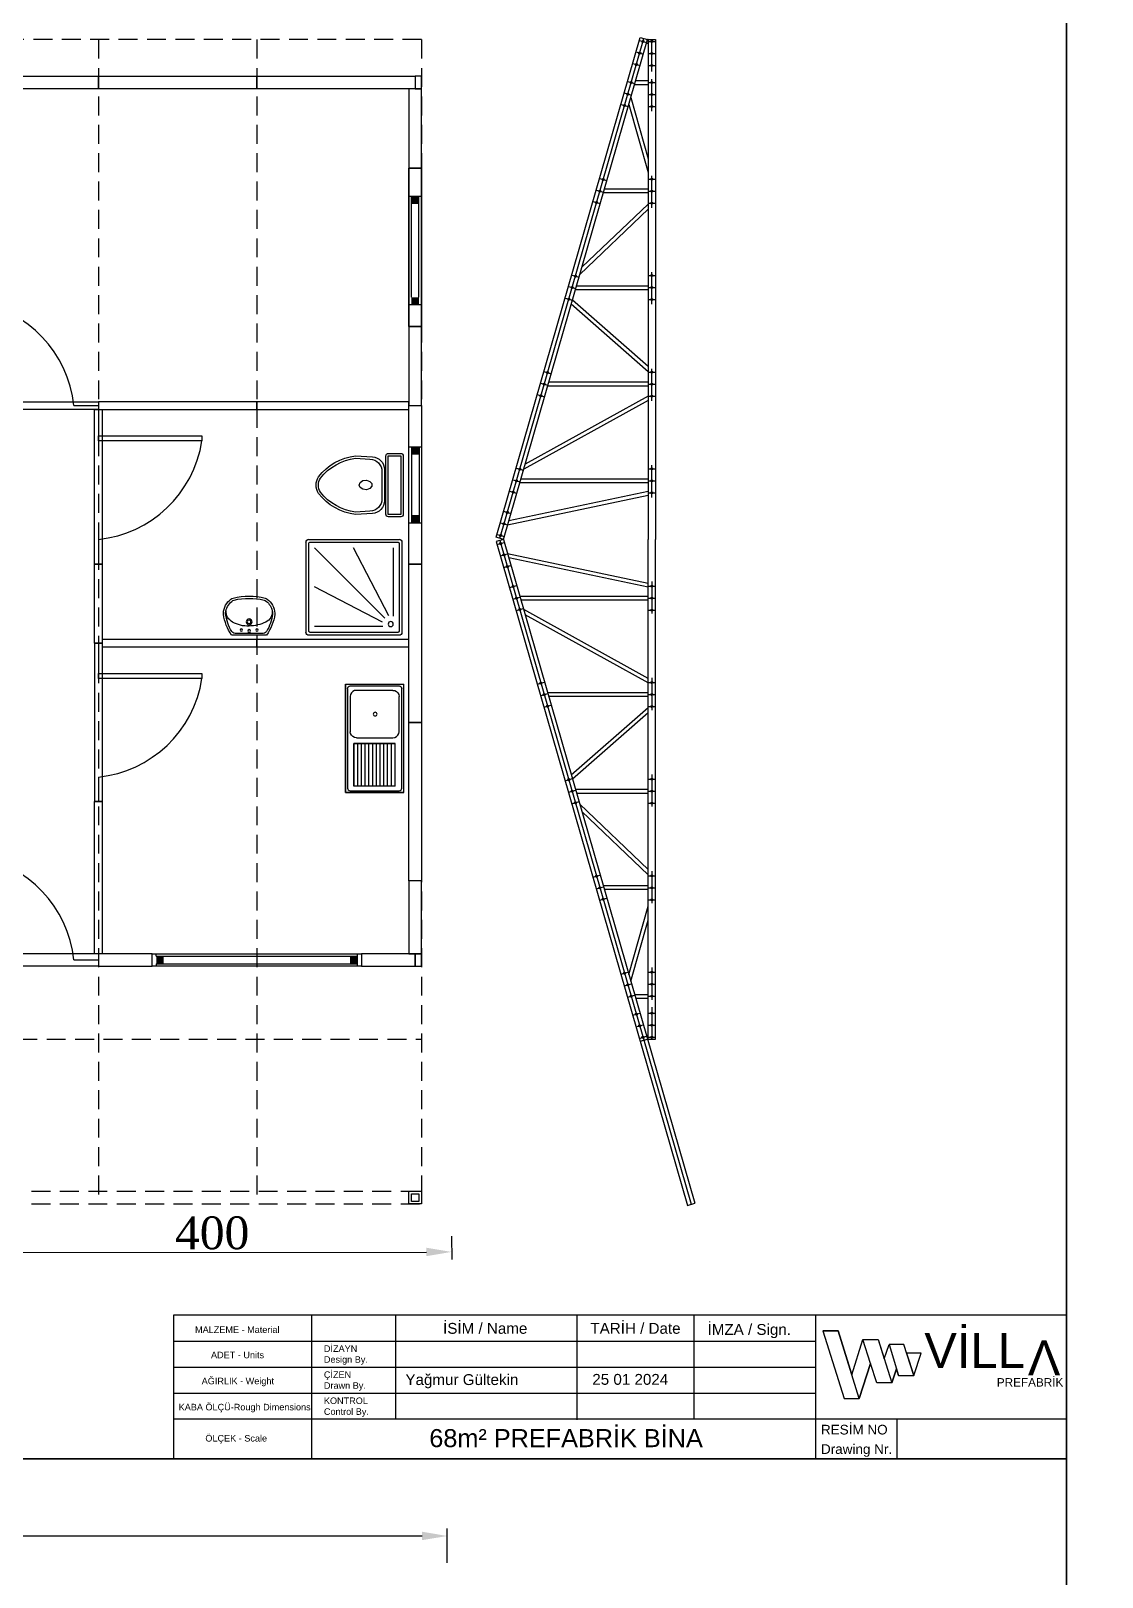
# Model space of a CAD drawing. Header units: millimetres. Extents: x 204298 to 220821, y -217696 to -203281.
# Drawn here: x 209102 to 209951, y -205897 to -204672 of the extents above; entities that cross this region are included whole.
import ezdxf
from ezdxf.enums import TextEntityAlignment as Align

# ---------------------------------------------------------------- set-up
doc = ezdxf.new("R2010")
doc.units = ezdxf.units.MM
doc.header["$MEASUREMENT"] = 0
doc.linetypes.add('DASHED', pattern=[0.75, 0.5, -0.25])
for name, color, linetype in [('1', 250, 'Continuous'), ('Block1', 255, 'Continuous'), ('DUVAR', 7, 'Continuous'), ('KAPI-PEN', 3, 'Continuous'), ('PANO', 11, 'Continuous'), ('TEFRIS', 4, 'Continuous'), ('ZEMİN', 191, 'Continuous'), ('ÖLÇÜLENDİRME', 121, 'Continuous')]:
    doc.layers.add(name, color=color, linetype=linetype)
doc.styles.add('133', font='times.ttf')
doc.styles.get("Standard").update_dxf_attribs({"font": 'arial.ttf'})
doc.dimstyles.new('MAKAS', dxfattribs={"dimscale": 20, "dimtxt": 1.3, "dimasz": 1, "dimexe": 0.3, "dimexo": 0.3, "dimgap": 0.1, "dimtad": 1, "dimrnd": 1, "dimzin": 12, "dimdsep": 46, "dimlunit": 6, "dimtxsty": '133', "dimcen": 0.8, "dimdle": 0.0005, "dimclrd": 4, "dimclre": 6, "dimclrt": 2, "dimazin": 3, "dimtfac": 1, "dimtmove": 0, "dimatfit": 2, "dimldrblk": 'DOTSMALL', "dimfxl": 0, "dimtolj": 1, "dimtzin": 0, "dimarcsym": 0})

# ---------------------------------------------------------------- blocks, each defined once
blk = doc.blocks.new('110')
blk.add_lwpolyline([(74265.2, -40100.5), (74265.2, -40226), (74275.2, -40226), (74275.2, -40100.5)], close=True)
blk = doc.blocks.new('jyt')
at = {"layer": 'PANO', "color": 1}
for p, q in [((-19934.2, -6827.4), (-19934.2, -6747.4)), ((-19928.2, -6827.4), (-19928.2, -6747.4))]:
    blk.add_line(p, q, dxfattribs=at)
for points in [[(-19926.2, -6747.4), (-19936.2, -6747.4)], [(-19926.2, -6833.4), (-19936.2, -6833.4)]]:
    blk.add_lwpolyline(points, dxfattribs=at)
for points in [[(-19928.2, -6747.4), (-19928.2, -6753.4), (-19934.2, -6747.4), (-19934.2, -6753.4)], [(-19928.2, -6833.4), (-19928.2, -6827.4), (-19934.2, -6833.4), (-19934.2, -6827.4)]]:
    blk.add_solid(points, dxfattribs=at)
blk = doc.blocks.new('jsrfg')
at = {"layer": 'PANO', "color": 1}
for p, q in [((-19485.5, -7182.8), (-19485.5, -7242.8)), ((-19479.5, -7182.8), (-19479.5, -7242.8))]:
    blk.add_line(p, q, dxfattribs=at)
for points in [[(-19487.5, -7182.8), (-19477.5, -7182.8)], [(-19487.5, -7242.8), (-19477.5, -7242.8)]]:
    blk.add_lwpolyline(points, dxfattribs=at)
for points in [[(-19485.5, -7182.8), (-19485.5, -7188.8), (-19479.5, -7182.8), (-19479.5, -7188.8)], [(-19485.5, -7242.8), (-19485.5, -7236.8), (-19479.5, -7242.8), (-19479.5, -7236.8)]]:
    blk.add_solid(points, dxfattribs=at)
blk = doc.blocks.new('113')
for points in [[(74265.2, -40728), (74265.2, -40853.5), (74275.2, -40853.5), (74275.2, -40728)], [(74265.2, -40728), (74265.2, -40853.5), (74275.2, -40853.5), (74275.2, -40728)], [(74275.2, -40853.5), (74275.2, -40728), (74265.2, -40728), (74265.2, -40853.5)]]:
    blk.add_lwpolyline(points, close=True)
at = {"layer": 'KAPI-PEN'}
for points in [[(74270.2, -40728), (74270.2, -40756)], [(74270.2, -40834), (74270.2, -40853.5)]]:
    blk.add_lwpolyline(points, dxfattribs=at)
blk.add_lwpolyline([(74270.2, -40834, -0.341049), (74188.2, -40756), (74270.2, -40756), (74270.2, -40752), (74188.2, -40752), (74188.2, -40756)], format="xyb", dxfattribs=at)
blk = doc.blocks.new('gfj')
at = {"layer": 'Block1', "color": 1}
for p, q in [((-3418.2, -20535), (-3418.2, -20533)), ((-3418.2, -20541), (-3418.2, -20543))]:
    blk.add_line(p, q, dxfattribs=at)
at = {"layer": 'PANO', "color": 1}
for p, q in [((-3418.2, -20535), (-3258.7, -20535)), ((-3418.2, -20541), (-3258.7, -20541))]:
    blk.add_line(p, q, dxfattribs=at)
blk.add_lwpolyline([(-3258.7, -20543), (-3258.7, -20533)], dxfattribs=at)
for points in [[(-3418.2, -20541), (-3412.2, -20541), (-3418.2, -20535), (-3412.2, -20535)], [(-3258.7, -20541), (-3264.7, -20541), (-3258.7, -20535), (-3264.7, -20535)]]:
    blk.add_solid(points, dxfattribs=at)
blk = doc.blocks.new('D')
blk.add_lwpolyline([(69161.3, -39614.6), (69286.8, -39614.6), (69286.8, -39608.6), (69161.3, -39608.6)], close=True)
blk = doc.blocks.new('KAPI')
for points in [[(68907.3, -39991.1), (68907.3, -40116.6), (68913.3, -40116.6), (68913.3, -39991.1)], [(68907.3, -39991.1), (68907.3, -40116.6), (68913.3, -40116.6), (68913.3, -39991.1)], [(68913.3, -40116.6), (68913.3, -39991.1), (68907.3, -39991.1), (68907.3, -40116.6)]]:
    blk.add_lwpolyline(points, close=True)
at = {"layer": 'KAPI-PEN'}
for points in [[(68910.3, -39991.1), (68910.3, -40019.1)], [(68910.3, -40097.1), (68910.3, -40116.6)]]:
    blk.add_lwpolyline(points, dxfattribs=at)
blk.add_lwpolyline([(68910.3, -40097.1, -0.341049), (68828.3, -40019.1), (68910.3, -40019.1), (68910.3, -40015.1), (68828.3, -40015.1), (68828.3, -40019.1)], format="xyb", dxfattribs=at)
blk = doc.blocks.new('EVYE')
at = {"layer": 'TEFRIS'}
for p, q in [((-45.2, 24.7), (40.8, 24.7)), ((-45.2, 24.7), (-45.2, -21.3)), ((40.8, 24.7), (40.8, -21.3)), ((-41.7, 23.2), (37.3, 23.2)), ((-40.2, -12.8, -1.5), (-40.2, 16.2, -1.5)), ((-35.4, 21, -1.5), (-7.4, 21, -1.5)), ((35.8, 18.1, -1.7), (1.9, 18.1, -1.7)), ((1.9, 18.1, -1.7), (1.9, -14.6, -1.7)), ((35.8, 15.1, -1.7), (1.9, 15.1, -1.7)), ((35.8, -14.6, -1.7), (35.8, 18.1, -1.7)), ((35.8, 12.2, -1.7), (1.9, 12.2, -1.7)), ((35.8, 9.2, -1.7), (1.9, 9.2, -1.7)), ((35.8, 6.2, -1.7), (1.9, 6.2, -1.7)), ((35.8, 3.2, -1.7), (1.9, 3.2, -1.7)), ((35.8, 0.3, -1.7), (1.9, 0.3, -1.7)), ((35.8, -2.7, -1.7), (1.9, -2.7, -1.7)), ((35.8, -5.7, -1.7), (1.9, -5.7, -1.7)), ((35.8, -8.6, -1.7), (1.9, -8.6, -1.7)), ((35.8, -11.6, -1.7), (1.9, -11.6, -1.7)), ((40.8, -21.3), (-45.2, -21.3)), ((37.3, -19.8), (-41.8, -19.8)), ((35.8, -14.6, -1.7), (1.9, -14.6, -1.7))]:
    blk.add_line(p, q, dxfattribs=at)
blk.add_circle((-21.4, 1.3, -4.5), 1.49, dxfattribs=at)
for points, invisible_edges in [([(37.3, 23.2), (40.8, 24.7), (-45.2, 24.7)], 13), ([(37.3, 23.2), (-45.2, 24.7), (37.3, 23.2)], 3), ([(-45.2, 24.7), (-41.7, 23.2), (37.3, 23.2)], 13), ([(-43.6, 22), (-45.2, 24.7), (-43.1, 22.6)], 3), ([(-43.7, -17.8), (-45.2, 24.7), (-43.7, 21.2)], 3), ([(-43.1, 22.6), (-45.2, 24.7), (-42.5, 23)], 3), ([(-42.5, 23), (-45.2, 24.7), (-41.8, 23.2)], 3), ([(-43.7, 21.2), (-45.2, 24.7), (-43.7, 21.2)], 3), ([(-43.7, 21.2), (-45.2, 24.7), (-43.6, 22)], 3), ([(-43.7, -17.8), (-45.2, 24.7), (-43.7, -17.8)], 3), ([(-41.8, 23.2), (40.8, 24.7), (-41.7, 23.2)], 3), ([(38.1, 23), (40.8, 24.7), (37.3, 23.2)], 3), ([(38.7, 22.6), (40.8, 24.7), (38.1, 23)], 3), ([(39.1, 22), (40.8, 24.7), (38.7, 22.6)], 3), ([(39.3, 21.2), (40.8, 24.7), (39.1, 22)], 3), ([(39.3, -17.8), (40.8, -21.3), (40.8, 24.7)], 13), ([(39.3, -17.8), (40.8, 24.7), (39.3, -17.8)], 3), ([(39.3, -17.8), (40.8, 24.7), (39.3, 21.2)], 3), ([(39.3, 21.2), (40.8, 24.7), (39.3, 21.2)], 3), ([(-35.4, 21, -1.5), (-80.6, 20.6, -1.5), (-36.9, 20.8, -1.5)], 3), ([(-36.9, 20.8, -1.5), (-80.6, 20.6, -1.5), (-38.2, 20.1, -1.5)], 3), ([(-38.2, -16.7, -1.5), (-79.5, 21.7, -1.5), (-39.3, -15.6, -1.5)], 3), ([(-39.3, -15.6, -1.5), (-79.5, 21.7, -1.5), (-40, -14.3, -1.5)], 3), ([(-40, -14.3, -1.5), (-79.5, 21.7, -1.5), (-40.2, -12.8, -1.5)], 3), ([(-38.2, 20.1, -1.5), (-79.5, -18.3, -1.5), (-39.3, 19, -1.5)], 3), ([(-39.3, 19, -1.5), (-79.5, -18.3, -1.5), (-40, 17.7, -1.5)], 3), ([(-40, 17.7, -1.5), (-79.5, -18.3, -1.5), (-40.2, 16.2, -1.5)], 3), ([(-7.4, 21, -1.5), (37.8, 20.6, -1.5), (-5.9, 20.8, -1.5)], 3), ([(-5.9, 20.8, -1.5), (37.8, 20.6, -1.5), (-4.6, 20.1, -1.5)], 3), ([(-4.6, -16.7, -1.5), (36.7, 21.7, -1.5), (-3.5, -15.6, -1.5)], 3), ([(-4.6, 20.1, -1.5), (36.7, -18.3, -1.5), (-3.5, 19, -1.5)], 3), ([(-3.5, -15.6, -1.5), (36.7, 21.7, -1.5), (-2.9, -14.3, -1.5)], 3), ([(-3.5, 19, -1.5), (36.7, -18.3, -1.5), (-2.9, 17.7, -1.5)], 3), ([(-2.9, -14.3, -1.5), (36.7, 21.7, -1.5), (-2.6, -12.8, -1.5)], 3), ([(-2.9, 17.7, -1.5), (36.7, -18.3, -1.5), (-2.6, 16.2, -1.5)], 3), ([(-2.6, -12.8, -1.5), (36.7, 21.7, -1.5), (-2.6, 16.2, -1.5)], 3), ([(1.9, -14.6, -1.7), (1.9, 18.1, -1.7), (35.8, 18.1, -1.7)], 12), ([(-36.9, -17.4, -1.5), (-80.6, -17.2, -1.5), (-38.2, -16.7, -1.5)], 3), ([(-35.4, -17.6, -1.5), (-80.6, -17.2, -1.5), (-36.9, -17.4, -1.5)], 3), ([(-43.6, -18.6), (-45.2, -21.3), (-43.7, -17.8)], 3), ([(-43.1, -19.2), (-45.2, -21.3), (-43.6, -18.6)], 3), ([(-42.5, -19.6), (-45.2, -21.3), (-43.1, -19.2)], 3), ([(-41.8, -19.8), (-45.2, -21.3), (-42.5, -19.6)], 3), ([(-41.7, -19.8), (-45.2, -21.3), (-41.8, -19.8)], 3), ([(-35.4, -17.6, -1.5), (37.7, -17.6, -1.5), (-7.4, -17.6, -1.5)], 3), ([(-7.4, -17.6, -1.5), (37.8, -17.2, -1.5), (-5.9, -17.4, -1.5)], 3), ([(-5.9, -17.4, -1.5), (37.8, -17.2, -1.5), (-4.6, -16.7, -1.5)], 3), ([(37.3, -19.8), (40.8, -21.3), (38.1, -19.6)], 3), ([(37.3, -19.8), (40.8, -21.3), (37.3, -19.8)], 3), ([(38.1, -19.6), (40.8, -21.3), (38.7, -19.2)], 3), ([(38.7, -19.2), (40.8, -21.3), (39.1, -18.6)], 3), ([(39.1, -18.6), (40.8, -21.3), (39.3, -17.8)], 3)]:
    blk.add_3dface(points, dxfattribs=dict(at, invisible_edges=invisible_edges))
blk = doc.blocks.new('DUS')
at = {"layer": 'TEFRIS'}
for p, q in [((-1.6, 0.7), (-73.1, 0.7)), ((-75.3, -1.6), (-75.3, -73.1)), ((-73.1, -2.4), (-73.1, -72.3)), ((-2.4, -1.6), (-72.3, -1.6)), ((-14.5, -6.2), (-68.5, -6.2)), ((-14.6, -9.6), (-68.5, -37.7)), ((-1.6, -72.3), (-1.6, -2.4)), ((0.7, -73.1), (0.7, -1.6)), ((-12.9, -12.9), (-68.5, -68.5)), ((-9.6, -14.6), (-37.7, -68.5)), ((-6.2, -68.5), (-6.2, -14.5)), ((-72.3, -73.1), (-2.4, -73.1)), ((-73.1, -75.3), (-1.6, -75.3))]:
    blk.add_line(p, q, dxfattribs=at)
blk.add_circle((-8.2, -8.2), 2.03, dxfattribs=at)
for centre, radius, start, end in [((-73.1, -1.6), 2.28, 90, 180), ((-1.6, -1.6), 2.28, 0, 90), ((-72.3, -2.4), 0.76, 90, 180), ((-2.4, -2.4), 0.76, 360, 90), ((-73.1, -73.1), 2.28, 180, 270), ((-72.3, -72.3), 0.76, 180, 270), ((-2.4, -72.3), 0.76, 270, 0), ((-1.6, -73.1), 2.28, 270, 360)]:
    blk.add_arc(centre, radius, start, end, dxfattribs=at)
blk = doc.blocks.new('KLOZET')
at = {"layer": 'TEFRIS'}
for p, q in [((-15, 12.4), (-13.8, 12.4)), ((-15, -12.4), (-13.8, -12.4))]:
    blk.add_line(p, q, dxfattribs=at)
for points in [[(-2, -25.1, 0.414214), (0, -23.1), (0, 23.1, 0.414214), (-2, 25.1), (-11.8, 25.1, 0.414214), (-13.8, 23.1), (-13.8, -23.1, 0.414214), (-11.8, -25.1)], [(-67.2, -6.6, 0.199825), (-37.9, -23.2), (-24.4, -22.4, 0.397632), (-15, -12.4), (-15, 12.4, 0.397632), (-24.4, 22.4), (-37.9, 23.2, 0.199825), (-67.2, 6.6, 0.284389)], [(-37.8, -21.3), (-26.4, -20.7, 0.398989), (-16.9, -10.7), (-16.9, 10.7, 0.398989), (-26.4, 20.7), (-37.8, 21.3, 0.197715), (-65.7, 5.6, 0.284389), (-65.7, -5.6, 0.197715)]]:
    blk.add_lwpolyline(points, format="xyb", close=True, dxfattribs=at)
blk.add_lwpolyline([(-11.9, -23.2), (-1.9, -23.2), (-1.9, 23.2), (-11.9, 23.2)], close=True, dxfattribs=at)
at = {"layer": 'TEFRIS', "linetype": 'Continuous'}
blk.add_polyline3d([(-35, -0.1, 0), (-34.2, -2.2, 0), (-32, -3.6, 0), (-29.1, -3.9, 0), (-26.5, -3, 0), (-24.9, -1.2, 0), (-24.9, 0.9, 0), (-26.5, 2.7, 0), (-29.1, 3.6, 0), (-32, 3.3, 0), (-34.2, 1.9, 0), (-35, -0.1, 0)], dxfattribs=at)
blk = doc.blocks.new('LAVABO')
at = {"layer": 'TEFRIS'}
for points in [[(13.9, 0, 0.112842), (20.4, 16.5, 0.051406), (20.4, 17.4, 0.218961), (14.4, 28.5, 0.113197), (12.7, 29.3, 0.122001), (-12.7, 29.3, 0.113197), (-14.4, 28.5, 0.218961), (-20.4, 17.4, 0.051406), (-20.4, 16.5, 0.112842), (-13.9, 0)], [(10, 1.2, 0.248162), (13.8, 2.8, 0.097547), (18.6, 16.6, 0.057084), (18.6, 17.5, 0.205938), (13.7, 26.7, 0.12541), (11.8, 27.7, 0.11725), (-11.8, 27.7, 0.12541), (-13.7, 26.7, 0.174088), (-18.3, 19.3, 0.114282), (-18.6, 16.6, 0.097547), (-13.8, 2.8, 0.248162), (-10, 1.2)]]:
    blk.add_lwpolyline(points, format="xyb", close=True, dxfattribs=at)
blk.add_lwpolyline([(-18.3, 19.3, 0.321438), (-13.2, 10.3, 0.098457), (0, 7.1, 0.139763), (13.2, 10.3, 0.277065), (18.3, 19.3)], format="xyb", dxfattribs=at)
for centre, radius in [((0, 10.5), 2.31), ((-6.2, 4), 0.923), ((0, 10.5), 1.42), ((0, 3.2), 1.08), ((6.2, 4), 0.923)]:
    blk.add_circle(centre, radius, dxfattribs=at)
blk = doc.blocks.new('*D7387')
at = {"layer": 'Defpoints', "color": 0}
for p in [(209035.1, -205621.7), (209435.4, -205621.1), (209435.4, -205639.6)]:
    blk.add_point(p, dxfattribs=at)
at = {"layer": 'DUVAR', "color": 6, "lineweight": -2}
for p, q in [((209035.1, -205627.7), (209035.1, -205646.2)), ((209435.4, -205627.1), (209435.5, -205645.6))]:
    blk.add_line(p, q, dxfattribs=at)
at = {"layer": 'DUVAR', "color": 4, "lineweight": -2}
blk.add_line((209055.1, -205640.2), (209415.4, -205639.7), dxfattribs=at)
at = {"layer": 'DUVAR', "color": 4}
for points in [[(209055.1, -205636.8), (209055.1, -205643.5), (209035.1, -205640.2)], [(209415.4, -205643), (209415.4, -205636.3), (209435.4, -205639.6)]]:
    blk.add_solid(points, dxfattribs=at)
at = {"layer": 'DUVAR', "color": 2, "insert": (209245.7, -205624.7), "char_height": 26, "attachment_point": 5, "rotation": 0.0789, "style": '133'}
blk.add_mtext('\\A1;400', dxfattribs=at)
blk = doc.blocks.new('_DotSmall')
at = {"color": 0, "linetype": 'ByBlock', "const_width": 0.5}
blk.add_lwpolyline([(-0.0625, 0, 1), (0.0625, 0, 1)], format="xyb", close=True, dxfattribs=at)
blk = doc.blocks.new('*D7544')
at = {"layer": 'Defpoints', "color": 0}
for p in [(209432, -205864.7), (208602, -205892), (209432, -205892)]:
    blk.add_point(p, dxfattribs=at)
at = {"layer": 'DUVAR', "color": 6, "lineweight": -2}
for p, q in [((208602, -205886), (208602, -205858.7)), ((209432, -205886), (209432, -205858.7))]:
    blk.add_line(p, q, dxfattribs=at)
at = {"layer": 'DUVAR', "color": 4, "lineweight": -2}
blk.add_line((208622, -205864.7), (209412, -205864.7), dxfattribs=at)
at = {"layer": 'DUVAR', "color": 4}
for points in [[(208622, -205861.3), (208622, -205868), (208602, -205864.7)], [(209412, -205868), (209412, -205861.3), (209432, -205864.7)]]:
    blk.add_solid(points, dxfattribs=at)
at = {"layer": 'DUVAR', "color": 2, "insert": (209017, -205849.5), "char_height": 26, "attachment_point": 5, "style": '133'}
blk.add_mtext('\\A1;830', dxfattribs=at)

msp = doc.modelspace()

# ---------------------------------------------------------------- linework, layer by layer
at = {"linetype": 'Continuous', "lineweight": 25}
msp.add_line((209922.706, -205772.148), (209215.402, -205772.148), dxfattribs=at)
at = {"color": 254, "linetype": 'Continuous', "lineweight": 25, "ltscale": 1}
for p, q in [((209922.706, -205772.148), (209723.896, -205772.148)), ((209788.168, -205772.148), (209788.168, -205803.483))]:
    msp.add_line(p, q, dxfattribs=at)
at = {"color": 2}
for points in [[(209922.706, -203379.081), (220819.065, -203379.081), (220819.065, -210537.41), (209922.706, -210537.41)], [(209922.706, -205803.483), (208135.971, -205803.483), (208135.971, -204591.282), (209922.706, -204591.282)], [(209215.402, -205689.566), (209922.706, -205689.566), (209922.706, -205803.483), (209215.402, -205803.483)], [(209922.706, -207015.685), (208135.971, -207015.685), (208135.971, -205803.483), (209922.706, -205803.483)]]:
    msp.add_lwpolyline(points, close=True, dxfattribs=at)
for points in [[(209411.571, -204780.81), (209411.571, -204718.06), (209401.571, -204718.06), (209401.571, -204780.81)], [(209401.571, -204906.31), (209401.571, -204780.81), (209411.571, -204780.81), (209411.571, -204906.31)], [(209401.571, -204906.31), (209401.571, -204780.81), (209411.571, -204780.81), (209411.571, -204906.31)], [(209401.571, -204906.31), (209401.571, -204780.81), (209411.571, -204780.81), (209411.571, -204906.31)], [(209411.571, -204906.31), (209411.571, -204780.81), (209401.571, -204780.81), (209401.571, -204906.31)], [(209411.571, -204969.06), (209411.571, -204906.31), (209401.571, -204906.31), (209401.571, -204969.06)], [(209033.053, -204966.06), (209155.571, -204966.06), (209155.571, -204972.06), (209033.053, -204972.06)], [(209033.053, -204966.06), (209155.571, -204966.06), (209155.571, -204972.06), (209033.053, -204972.06)], [(209155.571, -204972.06), (209033.053, -204972.06), (209033.053, -204966.06), (209155.571, -204966.06)], [(209281.071, -204972.06), (209401.571, -204972.06), (209401.571, -204966.06), (209281.071, -204966.06)], [(209158.571, -204972.06), (209158.571, -205094.56), (209152.571, -205094.56), (209152.571, -204972.06)], [(209158.571, -204972.06), (209158.571, -205094.56), (209152.571, -205094.56), (209152.571, -204972.06)], [(209152.571, -205094.56), (209152.571, -204972.06), (209158.571, -204972.06), (209158.571, -205094.56)], [(209411.571, -204969.06), (209411.571, -205094.56), (209401.571, -205094.56), (209401.571, -204969.06)], [(209401.571, -205094.56), (209401.571, -204969.06), (209411.571, -204969.06), (209411.571, -205094.56)], [(209158.571, -205094.56), (209158.571, -205157.31), (209152.571, -205157.31), (209152.571, -205094.56)], [(209158.571, -205160.31), (209281.071, -205160.31), (209281.071, -205154.31), (209158.571, -205154.31)], [(209281.071, -205160.31), (209401.571, -205160.31), (209401.571, -205154.31), (209281.071, -205154.31)], [(209158.571, -205282.81), (209158.571, -205403.31), (209152.571, -205403.31), (209152.571, -205282.81)], [(209411.571, -205403.31), (209411.571, -205345.56), (209401.571, -205345.56), (209401.571, -205403.31)], [(209155.571, -205413.31), (209198.071, -205413.31), (209198.071, -205403.31), (209155.571, -205403.31)], [(209364.071, -205413.31), (209198.071, -205413.31), (209198.071, -205403.31), (209364.071, -205403.31)], [(209364.071, -205413.31), (209406.571, -205413.31), (209406.571, -205403.31), (209364.071, -205403.31)]]:
    msp.add_lwpolyline(points, close=True)
msp.add_lwpolyline([(209729.644, -205702.188), (209746.545, -205755.851), (209758.314, -205755.851), (209741.691, -205702.188), (209729.644, -205702.188), (209741.691, -205702.188), (209752.475, -205737.003), (209761.403, -205708.899), (209773.465, -205708.899), (209784.204, -205743.299), (209772.288, -205743.299), (209767.419, -205727.911), (209758.314, -205755.851), (209767.419, -205727.911), (209761.403, -205708.899), (209773.465, -205708.899), (209778.301, -205724.39), (209782.144, -205713.016), (209789.646, -205737.566), (209788.005, -205732.195), (209784.204, -205743.299), (209788.005, -205732.195), (209789.646, -205737.566), (209801.709, -205737.566), (209807.446, -205719.925), (209796.001, -205719.925), (209801.709, -205737.566), (209793.765, -205713.016), (209782.144, -205713.016)])
at = {"layer": '1', "color": 7, "linetype": 'Continuous', "lineweight": 25, "ltscale": 1}
for p, q in [((209324.651, -205803.483), (209324.651, -205689.566)), ((209723.896, -205689.566), (209723.896, -205803.483))]:
    msp.add_line(p, q, dxfattribs=at)
at = {"layer": '1', "color": 254, "linetype": 'Continuous', "lineweight": 25, "ltscale": 1, "flags": 128}
for points in [[(209390.89, -205689.566), (209390.89, -205772.148), (209390.89, -205772.148)], [(209534.527, -205689.566), (209534.527, -205772.675)], [(209627.454, -205689.566), (209627.454, -205772.148)]]:
    msp.add_lwpolyline(points, dxfattribs=at)
at = {"layer": '1', "color": 255, "linetype": 'Continuous', "lineweight": 25, "ltscale": 1, "flags": 128}
for points in [[(209215.402, -205710.211), (209390.89, -205710.211), (209534.527, -205710.211), (209593.045, -205710.211), (209723.896, -205710.211)], [(209215.402, -205730.857), (209390.89, -205730.857), (209534.527, -205730.857), (209593.045, -205730.857), (209723.896, -205730.857)], [(209215.402, -205751.503), (209390.89, -205751.503), (209534.527, -205751.503), (209593.045, -205751.503), (209723.896, -205751.503)]]:
    msp.add_lwpolyline(points, dxfattribs=at)
at = {"layer": 'Block1', "color": 1, "linetype": 'DASHED', "ltscale": 30}
for p, q in [((209411.571, -204679.06), (208648.571, -204679.06)), ((209155.571, -204679.06), (209155.571, -205601.56)), ((209281.071, -204679.06), (209281.071, -205601.56)), ((209411.571, -204679.06), (209411.571, -205591.56)), ((208619.571, -205471.06), (209411.571, -205471.06)), ((209035.071, -205591.56), (209411.571, -205591.56)), ((209035.071, -205601.56), (209411.571, -205601.56))]:
    msp.add_line(p, q, dxfattribs=at)
at = {"layer": 'Block1', "color": 1}
for p, q in [((209470.731, -205073.399), (209584.854, -204677.399)), ((209476.497, -205075.06), (209590.619, -204679.06)), ((209584.854, -204677.399), (209590.619, -204679.06)), ((209591.065, -204682.06), (209589.755, -204682.06)), ((209591.065, -204679.06), (209590.619, -204679.06)), ((209591.065, -204679.06), (209591.065, -205075.06)), ((209591.065, -204679.06), (209597.065, -204679.06)), ((209597.065, -204679.06), (209597.065, -205075.06)), ((209580.389, -204714.56), (209591.065, -204714.56)), ((209581.253, -204711.56), (209591.065, -204711.56)), ((209575.824, -204730.398), (209591.065, -204784.448)), ((209577.4, -204724.931), (209591.065, -204773.394)), ((209591.065, -204800.56), (209555.604, -204800.56)), ((209591.065, -204797.56), (209556.469, -204797.56)), ((209591.065, -204813.502), (209536.982, -204865.178)), ((209591.065, -204809.352), (209538.633, -204859.452)), ((209533.558, -204877.06), (209591.065, -204877.06)), ((209534.423, -204874.06), (209591.065, -204874.06)), ((209530.269, -204888.472), (209591.065, -204941.92)), ((209531.188, -204885.285), (209591.065, -204937.926)), ((209591.065, -204953.56), (209511.512, -204953.56)), ((209591.065, -204950.56), (209512.376, -204950.56)), ((209591.065, -204964.933), (209492.532, -205019.417)), ((209591.065, -204961.505), (209493.708, -205015.339)), ((209490.33, -205027.06), (209591.065, -205027.06)), ((209489.465, -205030.06), (209591.065, -205030.06)), ((209476.497, -205075.06), (209470.731, -205073.399)), ((209476.497, -205075.06), (209470.731, -205076.722)), ((209470.731, -205076.722), (209622.319, -205602.722)), ((209476.497, -205075.06), (209628.084, -205601.06)), ((209591.065, -205471.06), (209591.065, -205075.06)), ((209597.065, -205471.06), (209597.065, -205075.06)), ((209489.465, -205120.061), (209591.065, -205120.061)), ((209490.33, -205123.061), (209591.065, -205123.061)), ((209591.065, -205185.188), (209492.532, -205130.704)), ((209591.065, -205188.616), (209493.708, -205134.782)), ((209591.065, -205196.561), (209511.512, -205196.56)), ((209591.065, -205199.561), (209512.376, -205199.56)), ((209530.269, -205261.649), (209591.065, -205208.201)), ((209531.188, -205264.836), (209591.065, -205212.195)), ((209533.558, -205273.06), (209591.065, -205273.06)), ((209534.423, -205276.06), (209591.065, -205276.06)), ((209591.065, -205336.619), (209536.982, -205284.943)), ((209591.065, -205340.769), (209538.633, -205290.669)), ((209591.065, -205349.56), (209555.604, -205349.56)), ((209591.065, -205352.56), (209556.469, -205352.56)), ((209575.824, -205419.723), (209591.065, -205365.673)), ((209577.4, -205425.189), (209591.065, -205376.727)), ((209580.389, -205435.56), (209591.065, -205435.56)), ((209581.253, -205438.56), (209591.065, -205438.56)), ((209591.065, -205468.06), (209589.755, -205468.06)), ((209584.854, -205472.722), (209590.619, -205471.06)), ((209591.065, -205471.06), (209590.619, -205471.06)), ((209591.065, -205471.06), (209597.065, -205471.06)), ((209622.319, -205602.722), (209628.084, -205601.06))]:
    msp.add_line(p, q, dxfattribs=at)
at = {"layer": 'Block1', "color": 2}
for p, q in [((209473.614, -205074.23), (209587.737, -204678.23)), ((209584.182, -204679.73), (209589.948, -204681.391)), ((209591.065, -204680.56), (209597.065, -204680.56)), ((209578.921, -204697.987), (209584.686, -204699.648)), ((209581.552, -204688.858), (209587.317, -204690.52)), ((209591.065, -204690.06), (209597.065, -204690.06)), ((209591.065, -204699.56), (209597.065, -204699.56)), ((209572.185, -204721.358), (209577.951, -204723.02)), ((209574.816, -204712.23), (209580.582, -204713.891)), ((209591.065, -204713.06), (209597.065, -204713.06)), ((209591.065, -204722.56), (209597.065, -204722.56)), ((209569.555, -204730.487), (209575.32, -204732.148)), ((209591.065, -204732.06), (209597.065, -204732.06)), ((209552.663, -204789.101), (209558.428, -204790.763)), ((209591.065, -204789.56), (209597.065, -204789.56)), ((209547.401, -204807.358), (209553.167, -204809.02)), ((209550.032, -204798.23), (209555.797, -204799.891)), ((209591.065, -204799.06), (209597.065, -204799.06)), ((209591.065, -204808.56), (209597.065, -204808.56)), ((209530.616, -204865.601), (209536.382, -204867.263)), ((209591.065, -204866.06), (209597.065, -204866.06)), ((209527.986, -204874.729), (209533.751, -204876.391)), ((209591.065, -204875.56), (209597.065, -204875.56)), ((209525.355, -204883.858), (209531.12, -204885.519)), ((209591.065, -204885.06), (209597.065, -204885.06)), ((209508.57, -204942.101), (209514.335, -204943.762)), ((209591.065, -204942.56), (209597.065, -204942.56)), ((209505.939, -204951.229), (209511.704, -204952.891)), ((209591.065, -204952.06), (209597.065, -204952.06)), ((209503.308, -204960.358), (209509.074, -204962.019)), ((209591.065, -204961.56), (209597.065, -204961.56)), ((209483.893, -205027.729), (209489.658, -205029.391)), ((209486.523, -205018.601), (209492.289, -205020.262)), ((209591.065, -205019.06), (209597.065, -205019.06)), ((209591.065, -205028.56), (209597.065, -205028.56)), ((209481.262, -205036.858), (209487.027, -205038.519)), ((209591.065, -205038.06), (209597.065, -205038.06)), ((209476.664, -205052.811), (209482.43, -205054.473)), ((209474.034, -205061.94), (209479.799, -205063.601)), ((209471.403, -205071.068), (209477.168, -205072.73)), ((209471.403, -205079.053), (209477.168, -205077.391)), ((209473.614, -205075.891), (209625.201, -205601.891)), ((209474.034, -205088.181), (209479.799, -205086.52)), ((209476.664, -205097.31), (209482.43, -205095.648)), ((209481.262, -205113.263), (209487.027, -205111.601)), ((209591.065, -205112.061), (209597.065, -205112.061)), ((209483.893, -205122.391), (209489.658, -205120.73)), ((209591.065, -205121.561), (209597.065, -205121.561)), ((209486.523, -205131.52), (209492.289, -205129.858)), ((209591.065, -205131.061), (209597.065, -205131.061)), ((209503.308, -205189.763), (209509.074, -205188.101)), ((209505.939, -205198.891), (209511.704, -205197.23)), ((209591.065, -205188.561), (209597.065, -205188.561)), ((209591.065, -205198.061), (209597.065, -205198.061)), ((209508.57, -205208.02), (209514.335, -205206.358)), ((209591.065, -205207.561), (209597.065, -205207.561)), ((209525.355, -205266.263), (209531.12, -205264.601)), ((209527.986, -205275.391), (209533.751, -205273.73)), ((209591.065, -205265.06), (209597.065, -205265.06)), ((209530.616, -205284.52), (209536.382, -205282.858)), ((209591.065, -205274.56), (209597.065, -205274.56)), ((209591.065, -205284.06), (209597.065, -205284.06)), ((209547.401, -205342.763), (209553.167, -205341.101)), ((209591.065, -205341.56), (209597.065, -205341.56)), ((209550.032, -205351.891), (209555.797, -205350.23)), ((209552.663, -205361.02), (209558.428, -205359.358)), ((209591.065, -205351.06), (209597.065, -205351.06)), ((209591.065, -205360.56), (209597.065, -205360.56)), ((209569.555, -205419.634), (209575.32, -205417.973)), ((209591.065, -205418.06), (209597.065, -205418.06)), ((209572.185, -205428.763), (209577.951, -205427.101)), ((209591.065, -205427.56), (209597.065, -205427.56)), ((209574.816, -205437.891), (209580.582, -205436.23)), ((209591.065, -205437.06), (209597.065, -205437.06)), ((209578.921, -205452.134), (209584.686, -205450.473)), ((209591.065, -205450.56), (209597.065, -205450.56)), ((209581.552, -205461.263), (209587.317, -205459.601)), ((209584.182, -205470.391), (209589.948, -205468.73)), ((209591.065, -205460.06), (209597.065, -205460.06)), ((209591.065, -205469.56), (209597.065, -205469.56))]:
    msp.add_line(p, q, dxfattribs=at)
at = {"layer": 'Block1', "color": 1}
for centre, radius in [((209587.065, -204680.56), 0.8), ((209587.065, -204680.56), 0.4), ((209594.065, -204680.56), 0.8), ((209594.065, -204680.56), 0.4), ((209581.804, -204698.817), 0.8), ((209584.434, -204689.689), 0.8), ((209584.434, -204689.689), 0.4), ((209594.065, -204690.06), 0.8), ((209594.065, -204690.06), 0.4), ((209581.804, -204698.817), 0.4), ((209594.065, -204699.56), 0.8), ((209594.065, -204699.56), 0.4), ((209575.068, -204722.189), 0.8), ((209575.068, -204722.189), 0.4), ((209577.699, -204713.06), 0.8), ((209577.699, -204713.06), 0.4), ((209594.065, -204713.06), 0.8), ((209594.065, -204722.56), 0.8), ((209594.065, -204713.06), 0.4), ((209594.065, -204722.56), 0.4), ((209572.437, -204731.317), 0.8), ((209572.437, -204731.317), 0.4), ((209594.065, -204732.06), 0.8), ((209594.065, -204732.06), 0.4), ((209555.545, -204789.932), 0.8), ((209555.545, -204789.932), 0.4), ((209594.065, -204789.56), 0.8), ((209594.065, -204789.56), 0.4), ((209550.284, -204808.189), 0.8), ((209550.284, -204808.189), 0.4), ((209552.915, -204799.06), 0.8), ((209552.915, -204799.06), 0.4), ((209594.065, -204799.06), 0.8), ((209594.065, -204808.56), 0.8), ((209594.065, -204799.06), 0.4), ((209594.065, -204808.56), 0.4), ((209533.499, -204866.432), 0.8), ((209533.499, -204866.432), 0.4), ((209594.065, -204866.06), 0.8), ((209594.065, -204866.06), 0.4), ((209530.868, -204875.56), 0.8), ((209530.868, -204875.56), 0.4), ((209594.065, -204875.56), 0.8), ((209594.065, -204875.56), 0.4), ((209528.238, -204884.689), 0.8), ((209528.237, -204884.689), 0.4), ((209594.065, -204885.06), 0.8), ((209594.065, -204885.06), 0.4), ((209511.453, -204942.932), 0.8), ((209511.452, -204942.932), 0.4), ((209594.065, -204942.56), 0.8), ((209594.065, -204942.56), 0.4), ((209508.822, -204952.06), 0.8), ((209508.822, -204952.06), 0.4), ((209594.065, -204952.06), 0.8), ((209594.065, -204952.06), 0.4), ((209506.191, -204961.189), 0.8), ((209506.191, -204961.189), 0.4), ((209594.065, -204961.56), 0.8), ((209594.065, -204961.56), 0.4), ((209486.775, -205028.56), 0.8), ((209486.775, -205028.56), 0.4), ((209489.406, -205019.432), 0.8), ((209489.406, -205019.432), 0.4), ((209594.065, -205019.06), 0.8), ((209594.065, -205028.56), 0.8), ((209594.065, -205019.06), 0.4), ((209594.065, -205028.56), 0.4), ((209484.145, -205037.689), 0.8), ((209484.145, -205037.689), 0.4), ((209594.065, -205038.06), 0.8), ((209594.065, -205038.06), 0.4), ((209479.547, -205053.642), 0.8), ((209479.547, -205053.642), 0.4), ((209476.916, -205062.77), 0.8), ((209476.916, -205062.77), 0.4), ((209474.286, -205071.899), 0.8), ((209474.286, -205078.222), 0.8), ((209474.286, -205071.899), 0.4), ((209474.286, -205078.222), 0.4), ((209476.916, -205087.35), 0.8), ((209476.916, -205087.35), 0.4), ((209479.547, -205096.479), 0.8), ((209479.547, -205096.479), 0.4), ((209484.145, -205112.432), 0.8), ((209484.145, -205112.432), 0.4), ((209594.065, -205112.061), 0.8), ((209594.065, -205112.061), 0.4), ((209486.775, -205121.561), 0.8), ((209486.775, -205121.561), 0.4), ((209594.065, -205121.561), 0.8), ((209594.065, -205121.561), 0.4), ((209489.406, -205130.689), 0.8), ((209489.406, -205130.689), 0.4), ((209594.065, -205131.061), 0.8), ((209594.065, -205131.061), 0.4), ((209594.065, -205188.561), 0.8), ((209506.191, -205188.932), 0.8), ((209506.191, -205188.932), 0.4), ((209508.822, -205198.06), 0.8), ((209508.822, -205198.061), 0.4), ((209594.065, -205198.061), 0.8), ((209594.065, -205188.561), 0.4), ((209594.065, -205198.061), 0.4), ((209511.453, -205207.189), 0.8), ((209511.452, -205207.189), 0.4), ((209594.065, -205207.561), 0.8), ((209594.065, -205207.561), 0.4), ((209528.238, -205265.432), 0.8), ((209528.237, -205265.432), 0.4), ((209530.868, -205274.56), 0.8), ((209594.065, -205265.06), 0.8), ((209594.065, -205274.56), 0.8), ((209594.065, -205265.06), 0.4), ((209530.868, -205274.56), 0.4), ((209533.499, -205283.689), 0.8), ((209533.499, -205283.689), 0.4), ((209594.065, -205284.06), 0.8), ((209594.065, -205274.56), 0.4), ((209594.065, -205284.06), 0.4), ((209550.284, -205341.932), 0.8), ((209550.284, -205341.932), 0.4), ((209594.065, -205341.56), 0.8), ((209594.065, -205341.56), 0.4), ((209552.915, -205351.06), 0.8), ((209552.915, -205351.06), 0.4), ((209555.545, -205360.189), 0.8), ((209594.065, -205351.06), 0.8), ((209594.065, -205351.06), 0.4), ((209555.545, -205360.189), 0.4), ((209594.065, -205360.56), 0.8), ((209594.065, -205360.56), 0.4), ((209572.437, -205418.803), 0.8), ((209572.437, -205418.803), 0.4), ((209594.065, -205418.06), 0.8), ((209594.065, -205418.06), 0.4), ((209575.068, -205427.932), 0.8), ((209575.068, -205427.932), 0.4), ((209594.065, -205427.56), 0.8), ((209594.065, -205427.56), 0.4), ((209577.699, -205437.06), 0.8), ((209577.699, -205437.06), 0.4), ((209594.065, -205437.06), 0.8), ((209594.065, -205437.06), 0.4), ((209581.804, -205451.303), 0.8), ((209581.804, -205451.303), 0.4), ((209594.065, -205450.56), 0.8), ((209594.065, -205450.56), 0.4), ((209584.434, -205460.432), 0.8), ((209584.434, -205460.432), 0.4), ((209587.065, -205469.56), 0.8), ((209587.065, -205469.56), 0.4), ((209594.065, -205460.06), 0.8), ((209594.065, -205469.56), 0.8), ((209594.065, -205460.06), 0.4), ((209594.065, -205469.56), 0.4)]:
    msp.add_circle(centre, radius, dxfattribs=at)
at = {"layer": 'DUVAR', "color": 1}
for points in [[(209411.571, -204708.06), (209406.571, -204708.06), (209406.571, -204718.06), (209411.571, -204718.06)], [(209411.571, -205403.31), (209406.571, -205403.31), (209406.571, -205413.31), (209411.571, -205413.31)], [(209403.571, -205593.56), (209409.571, -205593.56), (209409.571, -205599.56), (209403.571, -205599.56)]]:
    msp.add_lwpolyline(points, close=True, dxfattribs=at)
msp.add_lwpolyline([(209401.571, -205591.56), (209411.571, -205591.56), (209411.571, -205601.56), (209401.571, -205601.56), (209401.571, -205591.56)], dxfattribs=at)
at = {"layer": 'KAPI-PEN'}
for points in [[(209136.071, -204969.06, 0.34104855), (209058.071, -204887.06), (209058.071, -204969.06), (209054.071, -204969.06), (209054.071, -204887.06), (209058.071, -204887.06)], [(209155.571, -205075.06, 0.34104855), (209237.571, -204997.06), (209155.571, -204997.06), (209155.571, -204993.06), (209237.571, -204993.06), (209237.571, -204997.06)]]:
    msp.add_lwpolyline(points, format="xyb", dxfattribs=at)
for points in [[(209136.071, -204969.06), (209155.571, -204969.06)], [(209155.571, -204972.06), (209155.571, -204997.06)], [(209155.571, -205075.06), (209155.571, -205094.56)]]:
    msp.add_lwpolyline(points, dxfattribs=at)
at = {"layer": 'ZEMİN', "color": 1}
for p, q in [((209591.065, -205040.226), (209479.77, -205063.701)), ((209591.065, -205037.16), (209480.711, -205060.437)), ((209591.065, -205109.895), (209479.77, -205086.419)), ((209591.065, -205112.961), (209480.711, -205089.684))]:
    msp.add_line(p, q, dxfattribs=at)
at = {"layer": 'ÖLÇÜLENDİRME', "color": 2, "ltscale": 0.5}
for p, q in [((209594.065, -204704.439), (209594.065, -204679.06)), ((209594.065, -204735.747), (209594.065, -204710.369)), ((209594.065, -204812.247), (209594.065, -204786.869)), ((209594.065, -204888.747), (209594.065, -204863.369)), ((209594.065, -204965.247), (209594.065, -204939.869)), ((209594.065, -205041.747), (209594.065, -205016.369)), ((209594.065, -205108.373), (209594.065, -205133.752)), ((209594.065, -205184.873), (209594.065, -205210.252)), ((209594.065, -205261.373), (209594.065, -205286.752)), ((209594.065, -205337.873), (209594.065, -205363.252)), ((209594.065, -205414.373), (209594.065, -205439.752)), ((209594.065, -205445.682), (209594.065, -205471.06))]:
    msp.add_line(p, q, dxfattribs=at)

# ---------------------------------------------------------------- block references
at = {"xscale": -1}
for name, p, rotation in [('110', (168929.57, -130442.829), 89.9999999999999), ('110', (169055.07, -130442.829), 89.9999999999999), ('110', (169180.57, -130442.829), 89.9999999999999), ('110', (135136.34, -245320.562), 180), ('110', (135136.34, -245446.062), 180), ('113', (168302.07, -131138.079), 89.99999999999991)]:
    msp.add_blockref(name, p, dxfattribs=dict(at, rotation=rotation))
msp.add_blockref('D', (139994.239, -165357.485))
msp.add_blockref('KAPI', (278065.903, -165166.235), dxfattribs=at)
at = {"layer": 'Block1', "color": 0}
for name, p in [('jyt', (229337.725, -198055.849)), ('jsrfg', (228889.115, -197819.037))]:
    msp.add_blockref(name, p, dxfattribs=at)
at = {"layer": 'Block1', "color": 1}
msp.add_blockref('gfj', (212619.565, -184870.354), dxfattribs=at)
at = {"layer": 'TEFRIS', "xscale": -1}
for name, p, rotation in [('KLOZET', (209397.138, -205032.064), 180), ('DUS', (209395.365, -205150.332), 180), ('EVYE', (209376.146, -205234.857, 1.7), 89.99999999999993)]:
    msp.add_blockref(name, p, dxfattribs=dict(at, rotation=rotation))
msp.add_blockref('LAVABO', (209274.961, -205150.85), dxfattribs=at)

# ---------------------------------------------------------------- texts
at = {"attachment_point": 1}
for s, insert, char_height in [('{\\f@Arial Unicode MS|b0|i0|c162|p34;VİLL}', (209809.989, -205703.835), 27.72), ('{\\f@Arial Unicode MS|b0|i0|c162|p34;PREFABRİK}', (209867.451, -205739.638), 6.6528)]:
    msp.add_mtext_dynamic_manual_height_columns(s, width=1137.80697, gutter_width=12.5, heights=[297.917], dxfattribs=dict(at, insert=insert, char_height=char_height))
at = {"insert": (209917.825, -205737.487), "char_height": 27.72, "attachment_point": 1, "rotation": 180}
msp.add_mtext_dynamic_manual_height_columns('{\\f@Arial Unicode MS|b0|i0|c162|p34;V}', width=1137.80697, gutter_width=12.5, heights=[297.917], dxfattribs=at)
at = {"layer": '1', "color": 0, "lineweight": 25}
for s, height, p in [('MALZEME - Material', 5.16141, (209232.136, -205703.777)), ('İSİM / Name', 8.60235, (209428.675, -205704.473)), ('TARİH / Date', 8.60235, (209545.421, -205704.465)), ('İMZA / Sign.', 8.60235, (209638.239, -205705.334)), ('DİZAYN', 5.1614, (209334.227, -205718.814)), ('ADET - Units', 5.16141, (209244.765, -205723.845)), ('Design By.', 5.1614, (209334.227, -205727.416)), ('AĞIRLIK - Weight', 5.16141, (209237.387, -205744.49)), ('ÇİZEN', 5.1614, (209334.227, -205739.459)), ('Yağmur Gültekin', 8.60235, (209398.828, -205745.086)), ('Drawn By.', 5.1614, (209334.227, -205748.062)), ('KABA ÖLÇÜ-Rough Dimensions', 5.16141, (209219.153, -205765.136)), ('Control By.', 5.16141, (209334.227, -205768.707)), ('KONTROL', 5.1614, (209334.227, -205760.105)), ('RESİM NO', 7.6465, (209728.118, -205784.263)), ('ÖLÇEK - Scale', 5.16141, (209240.302, -205789.863)), ('Drawing Nr.', 7.64653, (209728.118, -205799.661))]:
    msp.add_text(s, height=height, dxfattribs=at).set_placement(p)
msp.add_text('25 01 2024', height=8.6024, dxfattribs=at).set_placement((209607.052, -205744.902), align=Align.RIGHT)
msp.add_text('68m² PREFABRİK BİNA', height=14.31952, dxfattribs=at).set_placement((209526.105, -205794.317), align=Align.CENTER)

# ---------------------------------------------------------------- dimensions: what is measured, and where the dimension line sits
at = {"layer": 'DUVAR', "color": 1}
dim = msp.add_linear_dim(base=(209435.442, -205639.645), p1=(209035.071, -205621.699), p2=(209435.417, -205621.148), angle=0.078883, dimstyle='MAKAS', dxfattribs=at)
dim.commit()
dim.dimension.update_dxf_attribs({"geometry": '*D7387', "text_midpoint": (209245.762, -205639.906), "dimtype": 161})
dim = msp.add_aligned_dim(p1=(208602.036, -205892.022), p2=(209432.036, -205892.022), distance=27.357, dimstyle='MAKAS', dxfattribs=at)
dim.commit()
dim.dimension.update_dxf_attribs({"geometry": '*D7544', "text_midpoint": (209017.036, -205849.471)})

doc.saveas('drawing.dxf')
